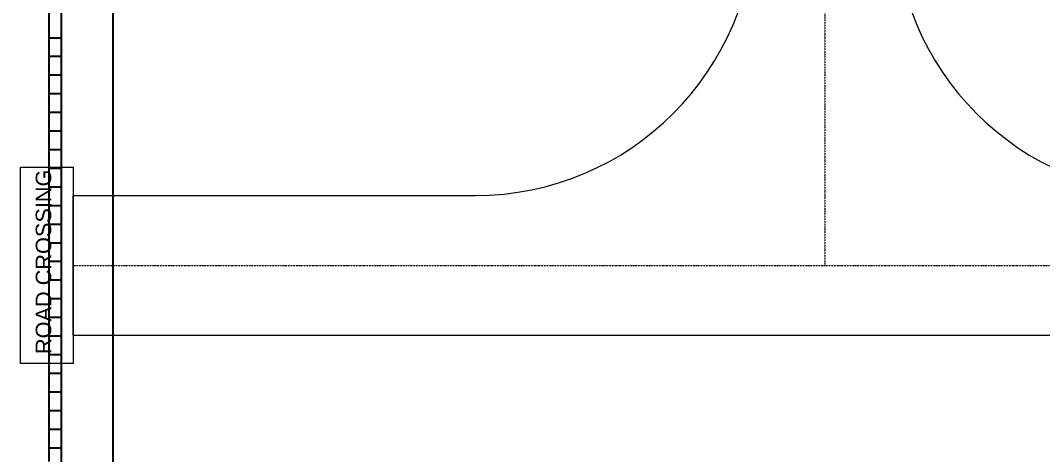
# Model space of a CAD drawing. Header units: inches. Extents: x 19 to 664121, y 34 to 210034.
# Drawn here: x 146875 to 179783, y 100502 to 114477 of the extents above; entities that cross this region are included whole.
import ezdxf

# ---------------------------------------------------------------- set-up
doc = ezdxf.new("R2010")
doc.units = ezdxf.units.IN
doc.header["$MEASUREMENT"] = 0
doc.linetypes.add('DASHDOT2', pattern=[0.5, 0.25, -0.125, 0, -0.125])
doc.layers.add('CABLE TRAY INSTRUMENTATION', color=7, linetype='Continuous')
doc.layers.add('Cable Trench', color=7, linetype='Continuous', lineweight=13)
doc.layers.add('Layout', color=6, linetype='Continuous', lineweight=20)
doc.styles.get("Standard").update_dxf_attribs({"font": 'arial.ttf'})
doc.dimstyles.get("Standard").update_dxf_attribs({"dimtxt": 0.18, "dimasz": 0.18, "dimexe": 0.18, "dimexo": 0.0625, "dimgap": 0.09, "dimtad": 0, "dimtih": 1, "dimtoh": 1, "dimdec": 4, "dimzin": 0, "dimdsep": 46, "dimtxsty": 'Standard', "dimcen": 0.09, "dimadec": 0, "dimazin": 0, "dimtfac": 1, "dimtdec": 4, "dimtofl": 0, "dimtmove": 0, "dimatfit": 3, "dimfxl": 1, "dimtolj": 1, "dimtzin": 0, "dimarcsym": 0})

# ---------------------------------------------------------------- blocks, each defined once
blk = doc.blocks.new('*D66')
at = {"color": 4, "lineweight": -2, "transparency": 16777216}
for p, q in [((148192, 122672), (149852, 122672)), ((149852, 119672), (149852, 89296)), ((149852, 53331), (149852, 83706)), ((148192, 50331), (149852, 50331))]:
    blk.add_line(p, q, dxfattribs=at)
at = {"color": 4, "transparency": 16777216}
for points in [[(149352, 119672), (150352, 119672), (149852, 122672)], [(149352, 53331), (150352, 53331), (149852, 50331)]]:
    blk.add_solid(points, dxfattribs=at)
at = {"layer": 'Defpoints', "color": 0, "transparency": 16777216}
for p in [(148192, 122672), (148192, 50331), (149852, 50331)]:
    blk.add_point(p, dxfattribs=at)
at = {"transparency": 16777216, "insert": (149852, 86501), "char_height": 1500, "attachment_point": 5, "rotation": 90}
blk.add_mtext('\\A1;72.3m', dxfattribs=at)

msp = doc.modelspace()

# ---------------------------------------------------------------- linework, layer by layer
at = {"layer": 'CABLE TRAY INSTRUMENTATION', "color": 6}
for p, q in [((148191.66, 122672.19), (148191.66, 97007.33)), ((147801.66, 100281.03), (147801.66, 122272.19)), ((147801.66, 113922.51), (148191.66, 113922.51)), ((147801.66, 113922.51), (148191.66, 113922.51)), ((147801.66, 113322.51), (148191.66, 113322.51)), ((147801.66, 113322.51), (148191.66, 113322.51)), ((147801.66, 113322.51), (148191.66, 113322.51)), ((147801.66, 112722.51), (148191.66, 112722.51)), ((147801.66, 112722.51), (148191.66, 112722.51)), ((147801.66, 112122.51), (148191.66, 112122.51)), ((147801.66, 112122.51), (148191.66, 112122.51)), ((147801.66, 111522.51), (148191.66, 111522.51)), ((147801.66, 111522.51), (148191.66, 111522.51)), ((147801.66, 110922.51), (148191.66, 110922.51)), ((147801.66, 110922.51), (148191.66, 110922.51)), ((147801.66, 110922.51), (148191.66, 110922.51)), ((147801.66, 110322.51), (148191.66, 110322.51)), ((147801.66, 110322.51), (148191.66, 110322.51)), ((147801.66, 109722.51), (148191.66, 109722.51)), ((147801.66, 109722.51), (148191.66, 109722.51)), ((147801.66, 109122.51), (148191.66, 109122.51)), ((147801.66, 109122.51), (148191.66, 109122.51)), ((147801.66, 108522.51), (148191.66, 108522.51)), ((147801.66, 108522.51), (148191.66, 108522.51)), ((147801.66, 108522.51), (148191.66, 108522.51)), ((147801.66, 107922.51), (148191.66, 107922.51)), ((147801.66, 107922.51), (148191.66, 107922.51)), ((147801.66, 107322.51), (148191.66, 107322.51)), ((147801.66, 107322.51), (148191.66, 107322.51)), ((147801.66, 106722.51), (148191.66, 106722.51)), ((147801.66, 106722.51), (148191.66, 106722.51)), ((147801.66, 106122.51), (148191.66, 106122.51)), ((147801.66, 106122.51), (148191.66, 106122.51)), ((147801.66, 106122.51), (148191.66, 106122.51)), ((147801.66, 105522.51), (148191.66, 105522.51)), ((147801.66, 105522.51), (148191.66, 105522.51)), ((147801.66, 104922.51), (148191.66, 104922.51)), ((147801.66, 104922.51), (148191.66, 104922.51)), ((147801.66, 104322.51), (148191.66, 104322.51)), ((147801.66, 103722.51), (148191.66, 103722.51)), ((147801.66, 103722.51), (148191.66, 103722.51)), ((147801.66, 103722.51), (148191.66, 103722.51)), ((147801.66, 103122.51), (148191.66, 103122.51)), ((147801.66, 103122.51), (148191.66, 103122.51)), ((147801.66, 102522.51), (148191.66, 102522.51)), ((147801.66, 102522.51), (148191.66, 102522.51)), ((147801.66, 101922.51), (148191.66, 101922.51)), ((147801.66, 101922.51), (148191.66, 101922.51)), ((147801.66, 101322.51), (148191.66, 101322.51)), ((147801.66, 101322.51), (148191.66, 101322.51)), ((147801.66, 101322.51), (148191.66, 101322.51)), ((147801.66, 100722.51), (148191.66, 100722.51)), ((147801.66, 100722.51), (148191.66, 100722.51))]:
    msp.add_line(p, q, dxfattribs=at)
at = {"layer": 'Cable Trench', "color": 2, "linetype": 'Continuous'}
msp.add_lwpolyline([(146875.2, 103433.42), (146875.2, 109750.96), (148573.57, 109750.96), (148573.57, 103433.42)], close=True, dxfattribs=at)
at = {"layer": 'Layout', "color": 252, "linetype": 'DASHDOT2', "ltscale": 5}
for p, q in [((172773.57, 170592.19), (172773.57, 106592.19)), ((148573.57, 106592.19), (222127.47, 106592.19)), ((148573.57, 106592.19), (222127.47, 106592.19)), ((148573.57, 106592.19), (222127.47, 106592.19))]:
    msp.add_line(p, q, dxfattribs=at)
at = {"layer": 'Layout', "color": 252}
for p, q in [((148573.57, 108842.19), (161523.57, 108842.19)), ((148573.57, 104342.19), (148573.57, 108842.19)), ((148573.57, 104342.19), (176673.57, 104342.19)), ((148573.57, 104342.19), (181673.57, 104342.19))]:
    msp.add_line(p, q, dxfattribs=at)
for centre, start, end in [((161523.57, 117842.19), 270, 0), ((161523.57, 117842.19), 270, 0), ((184023.57, 117842.19), 180, 270)]:
    msp.add_arc(centre, 9000, start, end, dxfattribs=at)

# ---------------------------------------------------------------- texts
at = {"layer": 'Layout', "color": 7, "insert": (147366.32, 103738.66), "char_height": 500, "attachment_point": 1, "rotation": 90}
msp.add_mtext('ROAD CROSSING', dxfattribs=at)

# ---------------------------------------------------------------- dimensions: what is measured, and where the dimension line sits
at = {"color": 252}
dim = msp.add_linear_dim(base=(149851.8, 50330.67), p1=(148191.66, 122672.19), p2=(148191.66, 50330.67), angle=90, dimstyle='Standard', override={"dimtxt": 1500, "dimasz": 3000, "dimtih": 0, "dimdec": 1, "dimlfac": 0.001, "dimpost": 'm', "dimclrd": 4, "dimclre": 4, "dimclrt": 256}, dxfattribs=at)
dim.commit()
dim.dimension.update_dxf_attribs({"geometry": '*D66', "text_midpoint": (149851.8, 86501.43)})

doc.saveas('drawing.dxf')
